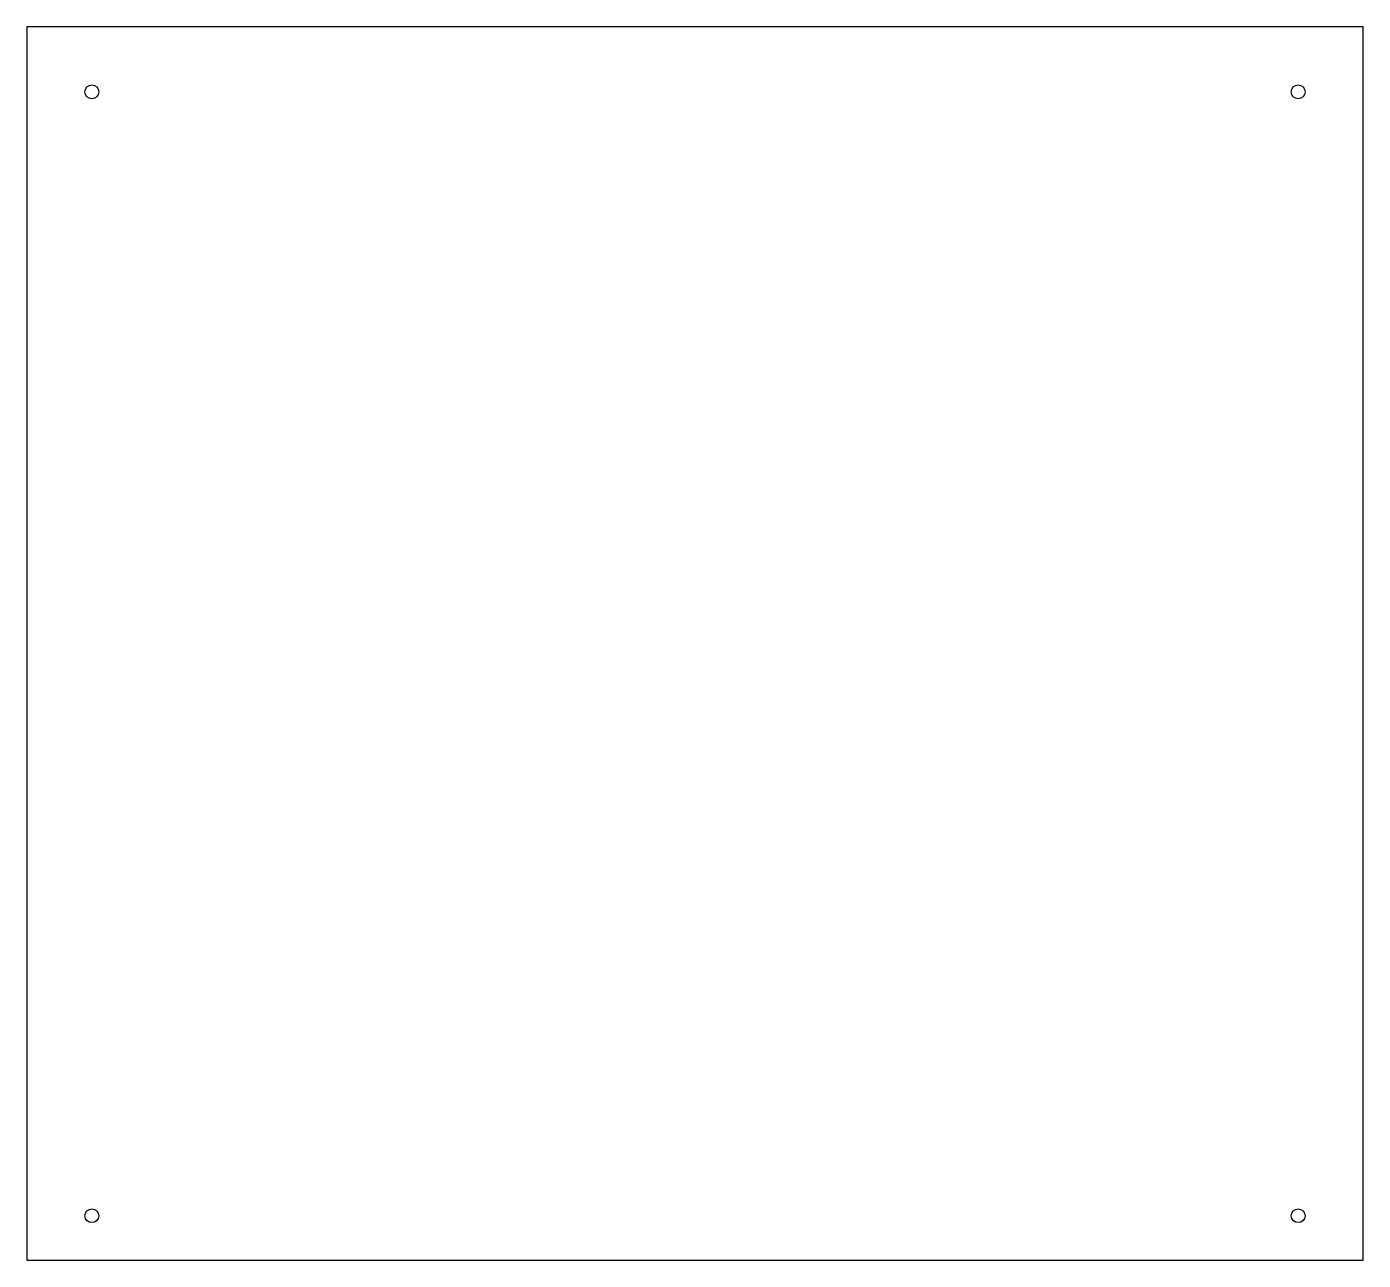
# Model space of a CAD drawing. Header units: millimetres. Extents: x -195 to 195, y -180 to 180.
import ezdxf

# ---------------------------------------------------------------- set-up
doc = ezdxf.new("R2010")
doc.units = ezdxf.units.MM

msp = doc.modelspace()

# ---------------------------------------------------------------- linework, layer by layer
at = {"color": 7, "linetype": 'Continuous', "lineweight": 25}
for p, q in [((195, 180), (-195, 180)), ((-195, 180), (-195, -180)), ((195, -180), (195, 180)), ((-195, -180), (195, -180))]:
    msp.add_line(p, q, dxfattribs=at)
for centre in [(-176, 161), (176, 161), (-176, -167), (176, -167)]:
    msp.add_circle(centre, 2, dxfattribs=at)

doc.saveas('drawing.dxf')
